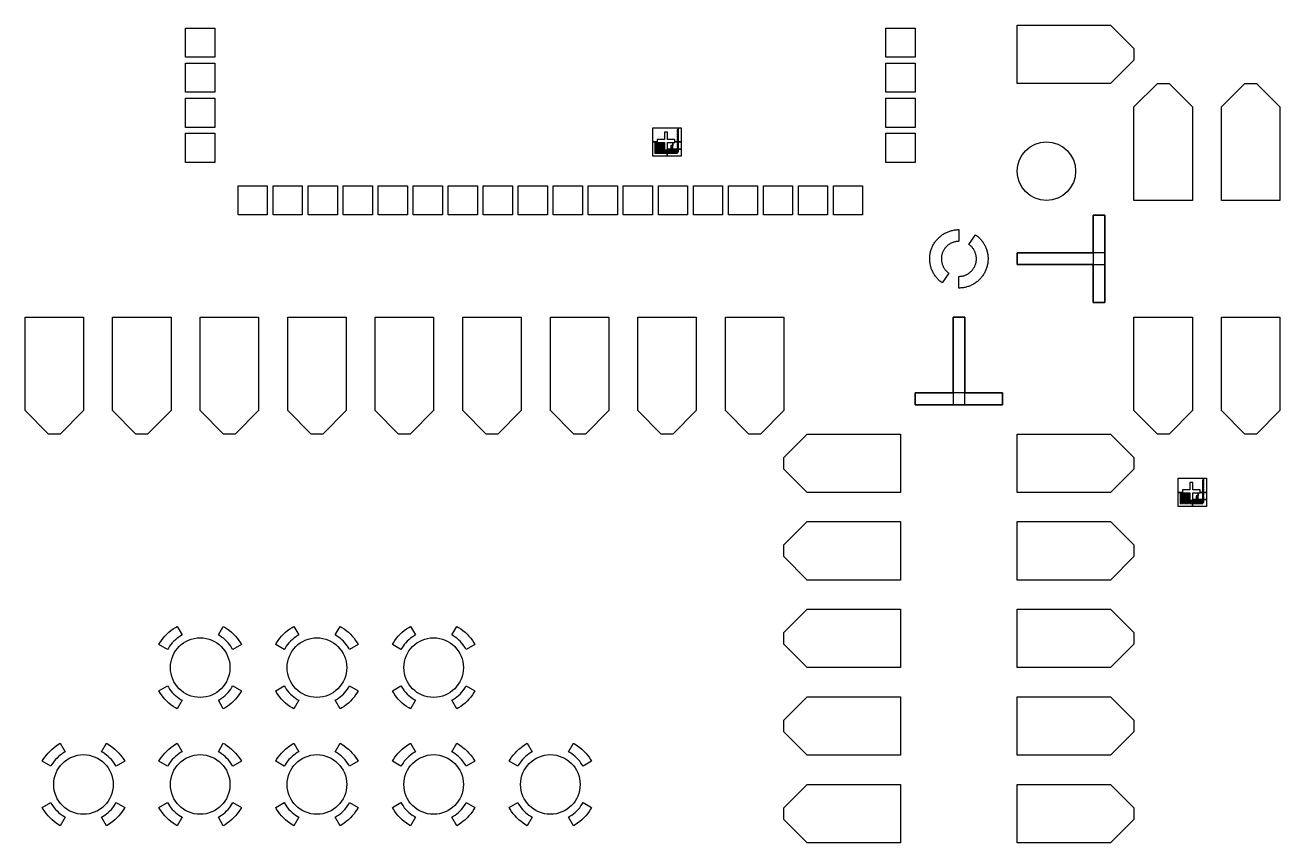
# Model space of a CAD drawing. Extents: x -17000 to 83000, y -61000 to 39000.
# Drawn here: x 6000 to 27500, y 1000 to 15000 of the extents above; entities that cross this region are included whole.
import ezdxf

# ---------------------------------------------------------------- set-up
doc = ezdxf.new("R2010")
doc.units = 0
doc.layers.add('Central Electrodes', color=2, linetype='CONTINUOUS')

# ---------------------------------------------------------------- blocks, each defined once
blk = doc.blocks.new('Half_moon_alignment1')
at = {"layer": 'Central Electrodes'}
for points in [[(-286.79, -409.58), (-299.5, -400.5), (-311.75, -391), (-324, -381), (-335.75, -370.75), (-347, -360), (-358, -349), (-368.75, -337.5), (-379.25, -326), (-389.25, -314), (-398.75, -301.5), (-408, -289), (-417, -276), (-425.25, -263), (-433.25, -249.5), (-441, -236), (-448, -222), (-454.75, -208), (-461, -193.5), (-466.75, -179), (-472.25, -164.5), (-477.25, -149.5), (-481.5, -134.5), (-485.5, -119.5), (-489, -104.25), (-492, -89), (-494.5, -73.5), (-496.75, -58), (-498.25, -42.5), (-499.25, -27), (-500, -11.25), (-500, 4.25), (-499.75, 20), (-498.75, 35.5), (-497.5, 51), (-495.5, 66.5), (-493.25, 82), (-490.5, 97.5), (-487.25, 112.75), (-483.5, 127.75), (-479.25, 143), (-474.5, 157.75), (-469.25, 172.5), (-463.75, 187), (-457.75, 201.5), (-451, 215.75), (-444.25, 229.75), (-436.75, 243.5), (-429, 257), (-420.75, 270.25), (-412, 283.25), (-403, 296), (-393.5, 308.5), (-383.75, 320.5), (-373.5, 332.5), (-363, 344), (-352, 355), (-340.75, 366), (-329.25, 376.5), (-317.25, 386.5), (-305, 396.25), (-292.5, 405.5), (-279.75, 414.5), (-266.5, 423), (-253.25, 431.25), (-239.75, 438.75), (-225.75, 446), (-211.75, 453), (-197.5, 459.25), (-183, 465.25), (-168.5, 470.75), (-153.75, 475.75), (-138.75, 480.5), (-123.75, 484.5), (-108.5, 488), (-93.25, 491.25), (-77.75, 494), (-62.25, 496.25), (-46.75, 497.75), (-31.25, 499), (-15.5, 499.75), (0, 500), (0, 300), (-12, 299.75), (-24, 299), (-36, 297.75), (-48, 296.25), (-59.75, 294), (-71.5, 291.25), (-83.25, 288.25), (-94.75, 284.75), (-106.25, 280.75), (-117.25, 276.25), (-128.25, 271.25), (-139, 265.75), (-149.75, 260), (-160, 253.75), (-170, 247.25), (-179.75, 240.25), (-189.25, 232.75), (-198.5, 225), (-207.5, 216.75), (-216, 208.25), (-224.25, 199.5), (-232, 190.25), (-239.5, 180.75), (-246.5, 171), (-253.25, 161), (-259.5, 150.75), (-265.25, 140.25), (-270.75, 129.5), (-275.75, 118.5), (-280.25, 107.25), (-284.25, 96), (-288, 84.5), (-291, 72.75), (-293.75, 61), (-296, 49.25), (-297.75, 37.25), (-299, 25.25), (-299.75, 13.25), (-300, 1.25), (-299.75, -10.75), (-299.25, -22.75), (-298, -34.75), (-296.25, -46.75), (-294.25, -58.75), (-291.75, -70.5), (-288.5, -82), (-285, -93.5), (-281, -105), (-276.75, -116.25), (-271.75, -127.25), (-266.5, -138), (-260.75, -148.5), (-254.5, -159), (-248, -169), (-241, -178.75), (-233.5, -188.25), (-225.75, -197.5), (-217.75, -206.5), (-209.25, -215), (-200.5, -223.25), (-191.25, -231.25), (-181.75, -238.75), (-172.07, -245.75)], [(0, -500), (0, -300), (12, -299.75), (24, -299), (36, -297.75), (48, -296.25), (59.75, -294), (71.5, -291.25), (83.25, -288.25), (94.75, -284.75), (106.25, -280.75), (117.25, -276.25), (128.25, -271.25), (139, -265.75), (149.75, -260), (160, -253.75), (170, -247.25), (179.75, -240.25), (189.25, -232.75), (198.5, -225), (207.5, -216.75), (216, -208.25), (224.25, -199.5), (232, -190.25), (239.5, -180.75), (246.5, -171), (253.25, -161), (259.5, -150.75), (265.25, -140.25), (270.75, -129.5), (275.75, -118.5), (280.25, -107.25), (284.25, -96), (288, -84.5), (291, -72.75), (293.75, -61), (296, -49.25), (297.75, -37.25), (299, -25.25), (299.75, -13.25), (300, -1.25), (299.75, 10.75), (299.25, 22.75), (298, 34.75), (296.25, 46.75), (294.25, 58.75), (291.75, 70.5), (288.5, 82), (285, 93.5), (281, 105), (276.75, 116.25), (271.75, 127.25), (266.5, 138), (260.75, 148.5), (254.5, 159), (248, 169), (241, 178.75), (233.5, 188.25), (225.75, 197.5), (217.75, 206.5), (209.25, 215), (200.5, 223.25), (191.25, 231.25), (181.75, 238.75), (172.07, 245.75), (286.79, 409.58), (299.5, 400.5), (311.75, 391), (324, 381), (335.75, 370.75), (347, 360), (358, 349), (368.75, 337.5), (379.25, 326), (389.25, 314), (398.75, 301.5), (408, 289), (417, 276), (425.25, 263), (433.25, 249.5), (441, 236), (448, 222), (454.75, 208), (461, 193.5), (466.75, 179), (472.25, 164.5), (477.25, 149.5), (481.5, 134.5), (485.5, 119.5), (489, 104.25), (492, 89), (494.5, 73.5), (496.75, 58), (498.25, 42.5), (499.25, 27), (500, 11.25), (500, -4.25), (499.75, -20), (498.75, -35.5), (497.5, -51), (495.5, -66.5), (493.25, -82), (490.5, -97.5), (487.25, -112.75), (483.5, -127.75), (479.25, -143), (474.5, -157.75), (469.25, -172.5), (463.75, -187), (457.75, -201.5), (451, -215.75), (444.25, -229.75), (436.75, -243.5), (429, -257), (420.75, -270.25), (412, -283.25), (403, -296), (393.5, -308.5), (383.75, -320.5), (373.5, -332.5), (363, -344), (352, -355), (340.75, -366), (329.25, -376.5), (317.25, -386.5), (305, -396.25), (292.5, -405.5), (279.75, -414.5), (266.5, -423), (253.25, -431.25), (239.75, -438.75), (225.75, -446), (211.75, -453), (197.5, -459.25), (183, -465.25), (168.5, -470.75), (153.75, -475.75), (138.75, -480.5), (123.75, -484.5), (108.5, -488), (93.25, -491.25), (77.75, -494), (62.25, -496.25), (46.75, -497.75), (31.25, -499), (15.5, -499.75)]]:
    blk.add_lwpolyline(points, close=True, dxfattribs=at)
blk = doc.blocks.new('BIG_photolith_alignment1')
at = {"layer": 'Central Electrodes'}
for points in [[(-225, -17.5), (-225, 225), (210, 225), (210, 190), (190, 190), (190, 185), (210, 185), (210, 180.5), (190, 180.5), (190, 175.5), (210, 175.5), (210, 171), (190, 171), (190, 166), (210, 166), (210, 161.5), (190, 161.5), (190, 156.5), (210, 156.5), (210, 152), (190, 152), (190, 147), (210, 147), (210, 142.5), (190, 142.5), (190, 137.5), (210, 137.5), (210, 133), (190, 133), (190, 128), (210, 128), (210, 123.5), (190, 123.5), (190, 118.5), (210, 118.5), (210, 114), (190, 114), (190, 109), (210, 109), (210, 104.5), (190, 104.5), (190, 99.5), (210, 99.5), (210, 95), (190, 95), (190, 90), (210, 90), (210, 85.5), (190, 85.5), (190, 80.5), (210, 80.5), (210, 76), (190, 76), (190, 71), (210, 71), (210, 66.5), (190, 66.5), (190, 61.5), (210, 61.5), (210, 57), (190, 57), (190, 52), (210, 52), (210, 47.5), (190, 47.5), (190, 42.5), (210, 42.5), (210, 38), (190, 38), (190, 33), (210, 33), (210, 28.5), (190, 28.5), (190, 23.5), (210, 23.5), (210, 19), (190, 19), (190, 14), (210, 14), (210, 9.5), (190, 9.5), (190, 4.5), (210, 4.5), (210, 0), (185, 0), (185, -5), (210, -5), (210, -9.5), (190, -9.5), (190, -14.5), (210, -14.5), (210, 225), (260, 225), (260, -17.5), (150, -17.5), (150, 25), (25, 25), (25, 150), (-25, 150), (-25, 25), (-150, 25), (-150, -17.5)], [(-225, -260), (-225, -17.5), (-185, -17.5), (-185, -190), (-190, -190), (-190, -210), (-185, -210), (-185, -17.5), (-175.5, -17.5), (-175.5, -190), (-180.5, -190), (-180.5, -210), (-175.5, -210), (-175.5, -17.5), (-166, -17.5), (-166, -190), (-171, -190), (-171, -210), (-166, -210), (-166, -17.5), (-156.5, -17.5), (-156.5, -190), (-161.5, -190), (-161.5, -210), (-156.5, -210), (-156.5, -17.5), (-150, -17.5), (-150, -25), (-147, -25), (-147, -190), (-152, -190), (-152, -210), (-147, -210), (-147, -25), (-137.5, -25), (-137.5, -190), (-142.5, -190), (-142.5, -210), (-137.5, -210), (-137.5, -25), (-128, -25), (-128, -190), (-133, -190), (-133, -210), (-128, -210), (-128, -25), (-118.5, -25), (-118.5, -190), (-123.5, -190), (-123.5, -210), (-118.5, -210), (-118.5, -25), (-109, -25), (-109, -190), (-114, -190), (-114, -210), (-109, -210), (-109, -25), (-99.5, -25), (-99.5, -190), (-104.5, -190), (-104.5, -210), (-99.5, -210), (-99.5, -25), (-90, -25), (-90, -190), (-95, -190), (-95, -210), (-90, -210), (-90, -25), (-80.5, -25), (-80.5, -190), (-85.5, -190), (-85.5, -210), (-80.5, -210), (-80.5, -25), (-71, -25), (-71, -190), (-76, -190), (-76, -210), (-71, -210), (-71, -25), (-61.5, -25), (-61.5, -190), (-66.5, -190), (-66.5, -210), (-61.5, -210), (-61.5, -25), (-52, -25), (-52, -190), (-57, -190), (-57, -210), (-52, -210), (-52, -25), (-42.5, -25), (-42.5, -190), (-47.5, -190), (-47.5, -210), (-42.5, -210), (-42.5, -25), (-33, -25), (-33, -190), (-38, -190), (-38, -210), (-33, -210), (-33, -25), (-25, -25), (-25, -150), (-23.5, -150), (-23.5, -190), (-28.5, -190), (-28.5, -210), (-23.5, -210), (-23.5, -150), (-14, -150), (-14, -190), (-19, -190), (-19, -210), (-14, -210), (-14, -150), (-4.5, -150), (-4.5, -190), (-9.5, -190), (-9.5, -210), (-4.5, -210), (-4.5, -150), (5, -150), (5, -185), (0, -185), (0, -210), (5, -210), (5, -150), (14.5, -150), (14.5, -190), (9.5, -190), (9.5, -210), (14.5, -210), (14.5, -150), (17.5, -150), (17.5, -260)], [(17.5, -260), (17.5, -150), (24, -150), (24, -190), (19, -190), (19, -210), (24, -210), (24, -150), (25, -150), (25, -138.75), (33.5, -138.75), (33.5, -190), (28.5, -190), (28.5, -210), (33.5, -210), (33.5, -138.75), (43, -138.75), (43, -190), (38, -190), (38, -210), (43, -210), (43, -138.75), (52.5, -138.75), (52.5, -190), (47.5, -190), (47.5, -210), (52.5, -210), (52.5, -138.75), (62, -138.75), (62, -190), (57, -190), (57, -210), (62, -210), (62, -138.75), (71.5, -138.75), (71.5, -190), (66.5, -190), (66.5, -210), (71.5, -210), (71.5, -138.75), (81, -138.75), (81, -190), (76, -190), (76, -210), (81, -210), (81, -138.75), (90.5, -138.75), (90.5, -190), (85.5, -190), (85.5, -210), (90.5, -210), (90.5, -138.75), (100, -138.75), (100, -190), (95, -190), (95, -210), (100, -210), (100, -138.75), (109.5, -138.75), (109.5, -190), (104.5, -190), (104.5, -210), (109.5, -210), (109.5, -138.75), (119, -138.75), (119, -190), (114, -190), (114, -210), (119, -210), (119, -138.75), (128.5, -138.75), (128.5, -190), (123.5, -190), (123.5, -210), (128.5, -210), (128.5, -138.75), (138, -138.75), (138, -190), (133, -190), (133, -210), (138, -210), (138, -138.75), (147.5, -138.75), (147.5, -190), (142.5, -190), (142.5, -210), (147.5, -210), (147.5, -138.75), (157, -138.75), (157, -190), (152, -190), (152, -210), (157, -210), (157, -138.75), (166.5, -138.75), (166.5, -190), (161.5, -190), (161.5, -210), (166.5, -210), (166.5, -138.75), (176, -138.75), (176, -190), (171, -190), (171, -210), (176, -210), (176, -138.75), (185.5, -138.75), (185.5, -190), (180.5, -190), (180.5, -210), (185.5, -210), (185.5, -138.75), (210, -138.75), (210, -142.5), (190, -142.5), (190, -147.5), (210, -147.5), (210, -152), (190, -152), (190, -157), (210, -157), (210, -161.5), (190, -161.5), (190, -166.5), (210, -166.5), (210, -171), (190, -171), (190, -176), (210, -176), (210, -180.5), (190, -180.5), (190, -185.5), (210, -185.5), (210, -190), (190, -190), (190, -210), (195, -210), (195, -195), (210, -195), (210, -138.75), (260, -138.75), (260, -260)], [(25, -138.75), (25, -25), (117.5, -25), (117.5, -77.5), (82.5, -77.5), (82.5, -122.5), (117.5, -122.5), (117.5, -25), (150, -25), (150, -17.5), (210, -17.5), (210, -19), (190, -19), (190, -24), (210, -24), (210, -28.5), (190, -28.5), (190, -33.5), (210, -33.5), (210, -38), (190, -38), (190, -43), (210, -43), (210, -47.5), (190, -47.5), (190, -52.5), (210, -52.5), (210, -57), (190, -57), (190, -62), (210, -62), (210, -66.5), (190, -66.5), (190, -71.5), (210, -71.5), (210, -76), (190, -76), (190, -81), (210, -81), (210, -85.5), (190, -85.5), (190, -90.5), (210, -90.5), (210, -95), (190, -95), (190, -100), (210, -100), (210, -104.5), (190, -104.5), (190, -109.5), (210, -109.5), (210, -114), (190, -114), (190, -119), (210, -119), (210, -123.5), (190, -123.5), (190, -128.5), (210, -128.5), (210, -133), (190, -133), (190, -138), (210, -138), (210, -17.5), (260, -17.5), (260, -138.75)], [(92.5, -117.5), (87.5, -112.5), (87.5, -87.5), (92.5, -82.5), (107.5, -82.5), (112.5, -87.5), (112.5, -112.5), (107.5, -117.5), (92.5, -117.5), (92.5, -110), (95, -112.5), (105, -112.5), (107.5, -110), (107.5, -90), (105, -87.5), (95, -87.5), (92.5, -90)]]:
    blk.add_lwpolyline(points, close=True, dxfattribs=at)

msp = doc.modelspace()

# ---------------------------------------------------------------- linework, layer by layer
at = {"layer": 'Central Electrodes'}
for points in [[(8750, 14450), (8750, 14950), (9250, 14950), (9250, 14450)], [(20750, 14450), (20750, 14950), (21250, 14950), (21250, 14450)], [(23000, 14000), (23000, 15000), (24600, 15000), (25000, 14600), (25000, 14400), (24600, 14000)], [(8750, 13850), (8750, 14350), (9250, 14350), (9250, 13850)], [(20750, 13850), (20750, 14350), (21250, 14350), (21250, 13850)], [(25000, 12000), (25000, 13600), (25400, 14000), (25600, 14000), (26000, 13600), (26000, 12000)], [(26500, 12000), (26500, 13600), (26900, 14000), (27100, 14000), (27500, 13600), (27500, 12000)], [(8750, 13250), (8750, 13750), (9250, 13750), (9250, 13250)], [(20750, 13250), (20750, 13750), (21250, 13750), (21250, 13250)], [(8750, 12650), (8750, 13150), (9250, 13150), (9250, 12650)], [(20750, 12650), (20750, 13150), (21250, 13150), (21250, 12650)], [(9650, 11750), (9650, 12250), (10150, 12250), (10150, 11750)], [(10250, 11750), (10250, 12250), (10750, 12250), (10750, 11750)], [(10850, 11750), (10850, 12250), (11350, 12250), (11350, 11750)], [(11450, 11750), (11450, 12250), (11950, 12250), (11950, 11750)], [(12050, 11750), (12050, 12250), (12550, 12250), (12550, 11750)], [(12650, 11750), (12650, 12250), (13150, 12250), (13150, 11750)], [(13250, 11750), (13250, 12250), (13750, 12250), (13750, 11750)], [(13850, 11750), (13850, 12250), (14350, 12250), (14350, 11750)], [(14450, 11750), (14450, 12250), (14950, 12250), (14950, 11750)], [(15050, 11750), (15050, 12250), (15550, 12250), (15550, 11750)], [(15650, 11750), (15650, 12250), (16150, 12250), (16150, 11750)], [(16250, 11750), (16250, 12250), (16750, 12250), (16750, 11750)], [(16850, 11750), (16850, 12250), (17350, 12250), (17350, 11750)], [(17450, 11750), (17450, 12250), (17950, 12250), (17950, 11750)], [(18050, 11750), (18050, 12250), (18550, 12250), (18550, 11750)], [(18650, 11750), (18650, 12250), (19150, 12250), (19150, 11750)], [(19250, 11750), (19250, 12250), (19750, 12250), (19750, 11750)], [(19850, 11750), (19850, 12250), (20350, 12250), (20350, 11750)], [(24300.136, 10249.027), (24300.136, 10899.027), (23000.136, 10899.027), (23000.136, 11099.027), (24300.136, 11099.027), (24300.136, 11749.027), (24500.136, 11749.027), (24500.136, 10249.027)], [(6400, 8000), (6000, 8400), (6000, 10000), (7000, 10000), (7000, 8400), (6600, 8000)], [(7900, 8000), (7500, 8400), (7500, 10000), (8500, 10000), (8500, 8400), (8100, 8000)], [(9400, 8000), (9000, 8400), (9000, 10000), (10000, 10000), (10000, 8400), (9600, 8000)], [(10900, 8000), (10500, 8400), (10500, 10000), (11500, 10000), (11500, 8400), (11100, 8000)], [(12400, 8000), (12000, 8400), (12000, 10000), (13000, 10000), (13000, 8400), (12600, 8000)], [(13900, 8000), (13500, 8400), (13500, 10000), (14500, 10000), (14500, 8400), (14100, 8000)], [(15400, 8000), (15000, 8400), (15000, 10000), (16000, 10000), (16000, 8400), (15600, 8000)], [(16900, 8000), (16500, 8400), (16500, 10000), (17500, 10000), (17500, 8400), (17100, 8000)], [(18400, 8000), (18000, 8400), (18000, 10000), (19000, 10000), (19000, 8400), (18600, 8000)], [(21249.137, 8501.916), (21249.137, 8701.916), (21899.137, 8701.916), (21899.137, 10001.916), (22099.137, 10001.916), (22099.137, 8701.916), (22749.137, 8701.916), (22749.137, 8501.916)], [(25400, 8000), (25000, 8400), (25000, 10000), (26000, 10000), (26000, 8400), (25600, 8000)], [(26900, 8000), (26500, 8400), (26500, 10000), (27500, 10000), (27500, 8400), (27100, 8000)], [(19400, 7000), (19000, 7400), (19000, 7600), (19400, 8000), (21000, 8000), (21000, 7000)], [(23000, 7000), (23000, 8000), (24600, 8000), (25000, 7600), (25000, 7400), (24600, 7000)], [(19400, 5500), (19000, 5900), (19000, 6100), (19400, 6500), (21000, 6500), (21000, 5500)], [(23000, 5500), (23000, 6500), (24600, 6500), (25000, 6100), (25000, 5900), (24600, 5500)], [(19400, 4000), (19000, 4400), (19000, 4600), (19400, 5000), (21000, 5000), (21000, 4000)], [(23000, 4000), (23000, 5000), (24600, 5000), (25000, 4600), (25000, 4400), (24600, 4000)], [(8440.743, 4311.34), (8293.52, 4396.34), (8310.303, 4425.411), (8336.206, 4464.794), (8364.354, 4502.602), (8394.654, 4538.713), (8427.001, 4572.999), (8461.287, 4605.346), (8497.398, 4635.646), (8535.206, 4663.793), (8574.589, 4689.697), (8603.66, 4706.48), (8688.66, 4559.257), (8663.873, 4544.945), (8632.757, 4524.479), (8602.879, 4502.237), (8574.351, 4478.299), (8547.26, 4452.74), (8521.701, 4425.649), (8497.763, 4397.121), (8475.52, 4367.243), (8455.055, 4336.127)], [(9559.257, 4311.34), (9544.945, 4336.127), (9524.479, 4367.243), (9502.237, 4397.121), (9478.299, 4425.649), (9452.74, 4452.74), (9425.649, 4478.299), (9397.121, 4502.237), (9367.243, 4524.479), (9336.127, 4544.945), (9311.34, 4559.257), (9396.34, 4706.48), (9425.411, 4689.697), (9464.794, 4663.793), (9502.602, 4635.646), (9538.713, 4605.346), (9572.999, 4572.999), (9605.346, 4538.713), (9635.646, 4502.602), (9663.793, 4464.794), (9689.697, 4425.411), (9706.48, 4396.34)], [(10440.743, 4311.34), (10293.52, 4396.34), (10310.303, 4425.411), (10336.206, 4464.794), (10364.354, 4502.602), (10394.654, 4538.713), (10427.001, 4572.999), (10461.287, 4605.346), (10497.398, 4635.646), (10535.206, 4663.793), (10574.589, 4689.697), (10603.66, 4706.48), (10688.66, 4559.257), (10663.873, 4544.945), (10632.757, 4524.479), (10602.879, 4502.237), (10574.351, 4478.299), (10547.26, 4452.74), (10521.701, 4425.649), (10497.763, 4397.121), (10475.52, 4367.243), (10455.055, 4336.127)], [(11559.257, 4311.34), (11544.945, 4336.127), (11524.479, 4367.243), (11502.237, 4397.121), (11478.299, 4425.649), (11452.74, 4452.74), (11425.649, 4478.299), (11397.121, 4502.237), (11367.243, 4524.479), (11336.127, 4544.945), (11311.34, 4559.257), (11396.34, 4706.48), (11425.411, 4689.697), (11464.794, 4663.793), (11502.602, 4635.646), (11538.713, 4605.346), (11572.999, 4572.999), (11605.346, 4538.713), (11635.646, 4502.602), (11663.793, 4464.794), (11689.697, 4425.411), (11706.48, 4396.34)], [(12440.743, 4311.34), (12293.52, 4396.34), (12310.303, 4425.411), (12336.207, 4464.794), (12364.354, 4502.602), (12394.654, 4538.713), (12427.001, 4572.999), (12461.287, 4605.346), (12497.398, 4635.646), (12535.206, 4663.793), (12574.589, 4689.697), (12603.66, 4706.48), (12688.66, 4559.257), (12663.873, 4544.945), (12632.757, 4524.479), (12602.879, 4502.237), (12574.351, 4478.299), (12547.26, 4452.74), (12521.701, 4425.649), (12497.763, 4397.121), (12475.521, 4367.243), (12455.055, 4336.127)], [(13559.257, 4311.34), (13544.945, 4336.127), (13524.479, 4367.243), (13502.237, 4397.121), (13478.299, 4425.649), (13452.74, 4452.74), (13425.649, 4478.299), (13397.121, 4502.237), (13367.243, 4524.479), (13336.127, 4544.945), (13311.34, 4559.257), (13396.34, 4706.48), (13425.411, 4689.697), (13464.794, 4663.793), (13502.602, 4635.646), (13538.713, 4605.346), (13572.999, 4572.999), (13605.346, 4538.713), (13635.646, 4502.602), (13663.793, 4464.794), (13689.697, 4425.411), (13706.48, 4396.34)], [(8603.66, 3293.52), (8574.589, 3310.303), (8535.206, 3336.207), (8497.398, 3364.354), (8461.287, 3394.654), (8427.001, 3427.001), (8394.654, 3461.287), (8364.354, 3497.398), (8336.206, 3535.206), (8310.303, 3574.589), (8293.52, 3603.66), (8440.743, 3688.66), (8455.055, 3663.873), (8475.52, 3632.757), (8497.763, 3602.879), (8521.701, 3574.351), (8547.26, 3547.26), (8574.351, 3521.701), (8602.879, 3497.763), (8632.757, 3475.521), (8663.873, 3455.055), (8688.66, 3440.743)], [(9396.339, 3293.52), (9311.34, 3440.743), (9336.127, 3455.055), (9367.243, 3475.521), (9397.121, 3497.763), (9425.649, 3521.701), (9452.74, 3547.26), (9478.299, 3574.351), (9502.237, 3602.879), (9524.479, 3632.757), (9544.945, 3663.873), (9559.257, 3688.66), (9706.48, 3603.66), (9689.697, 3574.589), (9663.793, 3535.206), (9635.646, 3497.398), (9605.346, 3461.287), (9572.999, 3427.001), (9538.713, 3394.654), (9502.602, 3364.354), (9464.794, 3336.207), (9425.411, 3310.303)], [(10603.66, 3293.52), (10574.589, 3310.303), (10535.206, 3336.207), (10497.398, 3364.354), (10461.287, 3394.654), (10427.001, 3427.001), (10394.654, 3461.287), (10364.354, 3497.398), (10336.206, 3535.206), (10310.303, 3574.589), (10293.52, 3603.66), (10440.743, 3688.66), (10455.055, 3663.873), (10475.52, 3632.757), (10497.763, 3602.879), (10521.701, 3574.351), (10547.26, 3547.26), (10574.351, 3521.701), (10602.879, 3497.763), (10632.757, 3475.521), (10663.873, 3455.055), (10688.66, 3440.743)], [(11396.34, 3293.52), (11311.34, 3440.743), (11336.127, 3455.055), (11367.243, 3475.521), (11397.121, 3497.763), (11425.649, 3521.701), (11452.74, 3547.26), (11478.299, 3574.351), (11502.237, 3602.879), (11524.479, 3632.757), (11544.945, 3663.873), (11559.257, 3688.66), (11706.48, 3603.66), (11689.697, 3574.589), (11663.793, 3535.206), (11635.646, 3497.398), (11605.346, 3461.287), (11572.999, 3427.001), (11538.713, 3394.654), (11502.602, 3364.354), (11464.794, 3336.207), (11425.411, 3310.303)], [(12603.66, 3293.52), (12574.589, 3310.303), (12535.206, 3336.207), (12497.398, 3364.354), (12461.287, 3394.654), (12427.001, 3427.001), (12394.654, 3461.287), (12364.354, 3497.398), (12336.207, 3535.206), (12310.303, 3574.589), (12293.52, 3603.66), (12440.743, 3688.66), (12455.055, 3663.873), (12475.521, 3632.757), (12497.763, 3602.879), (12521.701, 3574.351), (12547.26, 3547.26), (12574.351, 3521.701), (12602.879, 3497.763), (12632.757, 3475.521), (12663.873, 3455.055), (12688.66, 3440.743)], [(13396.34, 3293.52), (13311.34, 3440.743), (13336.127, 3455.055), (13367.243, 3475.521), (13397.121, 3497.763), (13425.649, 3521.701), (13452.74, 3547.26), (13478.299, 3574.351), (13502.237, 3602.879), (13524.479, 3632.757), (13544.945, 3663.873), (13559.257, 3688.66), (13706.48, 3603.66), (13689.697, 3574.589), (13663.793, 3535.206), (13635.646, 3497.398), (13605.346, 3461.287), (13572.999, 3427.001), (13538.713, 3394.654), (13502.602, 3364.354), (13464.794, 3336.207), (13425.411, 3310.303)], [(19400, 2500), (19000, 2900), (19000, 3100), (19400, 3500), (21000, 3500), (21000, 2500)], [(23000, 2500), (23000, 3500), (24600, 3500), (25000, 3100), (25000, 2900), (24600, 2500)], [(6440.743, 2311.34), (6293.52, 2396.34), (6310.303, 2425.411), (6336.206, 2464.794), (6364.354, 2502.602), (6394.654, 2538.713), (6427.001, 2572.999), (6461.287, 2605.346), (6497.398, 2635.646), (6535.206, 2663.793), (6574.589, 2689.697), (6603.66, 2706.48), (6688.66, 2559.257), (6663.873, 2544.945), (6632.757, 2524.479), (6602.879, 2502.237), (6574.351, 2478.299), (6547.26, 2452.74), (6521.701, 2425.649), (6497.763, 2397.121), (6475.52, 2367.243), (6455.055, 2336.127)], [(7559.257, 2311.34), (7544.945, 2336.127), (7524.479, 2367.243), (7502.237, 2397.121), (7478.299, 2425.649), (7452.74, 2452.74), (7425.649, 2478.299), (7397.121, 2502.237), (7367.243, 2524.479), (7336.127, 2544.945), (7311.34, 2559.257), (7396.34, 2706.48), (7425.411, 2689.697), (7464.794, 2663.793), (7502.602, 2635.646), (7538.713, 2605.346), (7572.999, 2572.999), (7605.346, 2538.713), (7635.646, 2502.602), (7663.793, 2464.794), (7689.697, 2425.411), (7706.48, 2396.34)], [(8440.743, 2311.34), (8293.52, 2396.34), (8310.303, 2425.411), (8336.206, 2464.794), (8364.354, 2502.602), (8394.654, 2538.713), (8427.001, 2572.999), (8461.287, 2605.346), (8497.398, 2635.646), (8535.206, 2663.793), (8574.589, 2689.697), (8603.66, 2706.48), (8688.66, 2559.257), (8663.873, 2544.945), (8632.757, 2524.479), (8602.879, 2502.237), (8574.351, 2478.299), (8547.26, 2452.74), (8521.701, 2425.649), (8497.763, 2397.121), (8475.52, 2367.243), (8455.055, 2336.127)], [(9559.257, 2311.34), (9544.945, 2336.127), (9524.479, 2367.243), (9502.237, 2397.121), (9478.299, 2425.649), (9452.74, 2452.74), (9425.649, 2478.299), (9397.121, 2502.237), (9367.243, 2524.479), (9336.127, 2544.945), (9311.34, 2559.257), (9396.34, 2706.48), (9425.411, 2689.697), (9464.794, 2663.793), (9502.602, 2635.646), (9538.713, 2605.346), (9572.999, 2572.999), (9605.346, 2538.713), (9635.646, 2502.602), (9663.793, 2464.794), (9689.697, 2425.411), (9706.48, 2396.34)], [(10440.743, 2311.34), (10293.52, 2396.34), (10310.303, 2425.411), (10336.206, 2464.794), (10364.354, 2502.602), (10394.654, 2538.713), (10427.001, 2572.999), (10461.287, 2605.346), (10497.398, 2635.646), (10535.206, 2663.793), (10574.589, 2689.697), (10603.66, 2706.48), (10688.66, 2559.257), (10663.873, 2544.945), (10632.757, 2524.479), (10602.879, 2502.237), (10574.351, 2478.299), (10547.26, 2452.74), (10521.701, 2425.649), (10497.763, 2397.121), (10475.52, 2367.243), (10455.055, 2336.127)], [(11559.257, 2311.34), (11544.945, 2336.127), (11524.479, 2367.243), (11502.237, 2397.121), (11478.299, 2425.649), (11452.74, 2452.74), (11425.649, 2478.299), (11397.121, 2502.237), (11367.243, 2524.479), (11336.127, 2544.945), (11311.34, 2559.257), (11396.34, 2706.48), (11425.411, 2689.697), (11464.794, 2663.793), (11502.602, 2635.646), (11538.713, 2605.346), (11572.999, 2572.999), (11605.346, 2538.713), (11635.646, 2502.602), (11663.793, 2464.794), (11689.697, 2425.411), (11706.48, 2396.34)], [(12440.743, 2311.34), (12293.52, 2396.34), (12310.303, 2425.411), (12336.207, 2464.794), (12364.354, 2502.602), (12394.654, 2538.713), (12427.001, 2572.999), (12461.287, 2605.346), (12497.398, 2635.646), (12535.206, 2663.793), (12574.589, 2689.697), (12603.66, 2706.48), (12688.66, 2559.257), (12663.873, 2544.945), (12632.757, 2524.479), (12602.879, 2502.237), (12574.351, 2478.299), (12547.26, 2452.74), (12521.701, 2425.649), (12497.763, 2397.121), (12475.521, 2367.243), (12455.055, 2336.127)], [(13559.257, 2311.34), (13544.945, 2336.127), (13524.479, 2367.243), (13502.237, 2397.121), (13478.299, 2425.649), (13452.74, 2452.74), (13425.649, 2478.299), (13397.121, 2502.237), (13367.243, 2524.479), (13336.127, 2544.945), (13311.34, 2559.257), (13396.34, 2706.48), (13425.411, 2689.697), (13464.794, 2663.793), (13502.602, 2635.646), (13538.713, 2605.346), (13572.999, 2572.999), (13605.346, 2538.713), (13635.646, 2502.602), (13663.793, 2464.794), (13689.697, 2425.411), (13706.48, 2396.34)], [(14440.743, 2311.34), (14293.52, 2396.34), (14310.303, 2425.411), (14336.207, 2464.794), (14364.354, 2502.602), (14394.654, 2538.713), (14427.001, 2572.999), (14461.287, 2605.346), (14497.398, 2635.646), (14535.206, 2663.793), (14574.589, 2689.697), (14603.66, 2706.48), (14688.66, 2559.257), (14663.873, 2544.945), (14632.757, 2524.479), (14602.879, 2502.237), (14574.351, 2478.299), (14547.26, 2452.74), (14521.701, 2425.649), (14497.763, 2397.121), (14475.521, 2367.243), (14455.055, 2336.127)], [(15559.257, 2311.34), (15544.945, 2336.127), (15524.479, 2367.243), (15502.237, 2397.121), (15478.299, 2425.649), (15452.74, 2452.74), (15425.649, 2478.299), (15397.121, 2502.237), (15367.243, 2524.479), (15336.127, 2544.945), (15311.34, 2559.257), (15396.34, 2706.48), (15425.411, 2689.697), (15464.794, 2663.793), (15502.602, 2635.646), (15538.713, 2605.346), (15572.999, 2572.999), (15605.346, 2538.713), (15635.646, 2502.602), (15663.793, 2464.794), (15689.697, 2425.411), (15706.48, 2396.34)], [(19400, 1000), (19000, 1400), (19000, 1600), (19400, 2000), (21000, 2000), (21000, 1000)], [(23000, 1000), (23000, 2000), (24600, 2000), (25000, 1600), (25000, 1400), (24600, 1000)], [(6603.66, 1293.52), (6574.589, 1310.303), (6535.206, 1336.207), (6497.398, 1364.354), (6461.287, 1394.654), (6427.001, 1427.001), (6394.654, 1461.287), (6364.354, 1497.398), (6336.206, 1535.206), (6310.303, 1574.589), (6293.52, 1603.66), (6440.743, 1688.66), (6455.055, 1663.873), (6475.52, 1632.757), (6497.763, 1602.879), (6521.701, 1574.351), (6547.26, 1547.26), (6574.351, 1521.701), (6602.879, 1497.763), (6632.757, 1475.521), (6663.873, 1455.055), (6688.66, 1440.743)], [(7396.339, 1293.52), (7311.34, 1440.743), (7336.127, 1455.055), (7367.243, 1475.521), (7397.121, 1497.763), (7425.649, 1521.701), (7452.74, 1547.26), (7478.299, 1574.351), (7502.237, 1602.879), (7524.479, 1632.757), (7544.945, 1663.873), (7559.257, 1688.66), (7706.48, 1603.66), (7689.697, 1574.589), (7663.793, 1535.206), (7635.646, 1497.398), (7605.346, 1461.287), (7572.999, 1427.001), (7538.713, 1394.654), (7502.602, 1364.354), (7464.794, 1336.207), (7425.411, 1310.303)], [(8603.66, 1293.52), (8574.589, 1310.303), (8535.206, 1336.207), (8497.398, 1364.354), (8461.287, 1394.654), (8427.001, 1427.001), (8394.654, 1461.287), (8364.354, 1497.398), (8336.206, 1535.206), (8310.303, 1574.589), (8293.52, 1603.66), (8440.743, 1688.66), (8455.055, 1663.873), (8475.52, 1632.757), (8497.763, 1602.879), (8521.701, 1574.351), (8547.26, 1547.26), (8574.351, 1521.701), (8602.879, 1497.763), (8632.757, 1475.521), (8663.873, 1455.055), (8688.66, 1440.743)], [(9396.339, 1293.52), (9311.34, 1440.743), (9336.127, 1455.055), (9367.243, 1475.521), (9397.121, 1497.763), (9425.649, 1521.701), (9452.74, 1547.26), (9478.299, 1574.351), (9502.237, 1602.879), (9524.479, 1632.757), (9544.945, 1663.873), (9559.257, 1688.66), (9706.48, 1603.66), (9689.697, 1574.589), (9663.793, 1535.206), (9635.646, 1497.398), (9605.346, 1461.287), (9572.999, 1427.001), (9538.713, 1394.654), (9502.602, 1364.354), (9464.794, 1336.207), (9425.411, 1310.303)], [(10603.66, 1293.52), (10574.589, 1310.303), (10535.206, 1336.207), (10497.398, 1364.354), (10461.287, 1394.654), (10427.001, 1427.001), (10394.654, 1461.287), (10364.354, 1497.398), (10336.206, 1535.206), (10310.303, 1574.589), (10293.52, 1603.66), (10440.743, 1688.66), (10455.055, 1663.873), (10475.52, 1632.757), (10497.763, 1602.879), (10521.701, 1574.351), (10547.26, 1547.26), (10574.351, 1521.701), (10602.879, 1497.763), (10632.757, 1475.521), (10663.873, 1455.055), (10688.66, 1440.743)], [(11396.34, 1293.52), (11311.34, 1440.743), (11336.127, 1455.055), (11367.243, 1475.521), (11397.121, 1497.763), (11425.649, 1521.701), (11452.74, 1547.26), (11478.299, 1574.351), (11502.237, 1602.879), (11524.479, 1632.757), (11544.945, 1663.873), (11559.257, 1688.66), (11706.48, 1603.66), (11689.697, 1574.589), (11663.793, 1535.206), (11635.646, 1497.398), (11605.346, 1461.287), (11572.999, 1427.001), (11538.713, 1394.654), (11502.602, 1364.354), (11464.794, 1336.207), (11425.411, 1310.303)], [(12603.66, 1293.52), (12574.589, 1310.303), (12535.206, 1336.207), (12497.398, 1364.354), (12461.287, 1394.654), (12427.001, 1427.001), (12394.654, 1461.287), (12364.354, 1497.398), (12336.207, 1535.206), (12310.303, 1574.589), (12293.52, 1603.66), (12440.743, 1688.66), (12455.055, 1663.873), (12475.521, 1632.757), (12497.763, 1602.879), (12521.701, 1574.351), (12547.26, 1547.26), (12574.351, 1521.701), (12602.879, 1497.763), (12632.757, 1475.521), (12663.873, 1455.055), (12688.66, 1440.743)], [(13396.34, 1293.52), (13311.34, 1440.743), (13336.127, 1455.055), (13367.243, 1475.521), (13397.121, 1497.763), (13425.649, 1521.701), (13452.74, 1547.26), (13478.299, 1574.351), (13502.237, 1602.879), (13524.479, 1632.757), (13544.945, 1663.873), (13559.257, 1688.66), (13706.48, 1603.66), (13689.697, 1574.589), (13663.793, 1535.206), (13635.646, 1497.398), (13605.346, 1461.287), (13572.999, 1427.001), (13538.713, 1394.654), (13502.602, 1364.354), (13464.794, 1336.207), (13425.411, 1310.303)], [(14603.66, 1293.52), (14574.589, 1310.303), (14535.206, 1336.207), (14497.398, 1364.354), (14461.287, 1394.654), (14427.001, 1427.001), (14394.654, 1461.287), (14364.354, 1497.398), (14336.207, 1535.206), (14310.303, 1574.589), (14293.52, 1603.66), (14440.743, 1688.66), (14455.055, 1663.873), (14475.521, 1632.757), (14497.763, 1602.879), (14521.701, 1574.351), (14547.26, 1547.26), (14574.351, 1521.701), (14602.879, 1497.763), (14632.757, 1475.521), (14663.873, 1455.055), (14688.66, 1440.743)], [(15396.34, 1293.52), (15311.34, 1440.743), (15336.127, 1455.055), (15367.243, 1475.521), (15397.121, 1497.763), (15425.649, 1521.701), (15452.74, 1547.26), (15478.299, 1574.351), (15502.237, 1602.879), (15524.479, 1632.757), (15544.945, 1663.873), (15559.257, 1688.66), (15706.48, 1603.66), (15689.697, 1574.589), (15663.793, 1535.206), (15635.646, 1497.398), (15605.346, 1461.287), (15572.999, 1427.001), (15538.713, 1394.654), (15502.602, 1364.354), (15464.794, 1336.207), (15425.411, 1310.303)]]:
    msp.add_lwpolyline(points, close=True, dxfattribs=at)
for points in [[(24300.136, 11749.027), (24300.136, 10249.027)], [(24500.136, 11749.027), (24300.136, 11749.027)], [(24500.136, 10249.027), (24500.136, 11749.027)], [(24500.136, 11099.027), (23000.136, 11099.027)], [(23000.136, 11099.027), (23000.136, 10899.027)], [(24500.136, 10899.027), (24500.136, 11099.027)], [(23000.136, 10899.027), (24500.136, 10899.027)], [(24300.136, 10249.027), (24500.136, 10249.027)], [(22099.137, 10001.916), (21899.137, 10001.916)], [(21899.137, 10001.916), (21899.137, 8501.916)], [(22099.137, 8501.916), (22099.137, 10001.916)], [(21249.137, 8701.916), (21249.137, 8501.916)], [(22749.137, 8701.916), (21249.137, 8701.916)], [(22749.137, 8501.916), (22749.137, 8701.916)], [(21249.137, 8501.916), (22749.137, 8501.916)], [(21899.137, 8501.916), (22099.137, 8501.916)]]:
    msp.add_lwpolyline(points, dxfattribs=at)
for centre, radius in [((23500, 12500), 500), ((9000, 4000), 510.252), ((11000, 4000), 510.252), ((13000, 4000), 510.252), ((7000, 2000), 510.252), ((9000, 2000), 510.252), ((11000, 2000), 510.252), ((13000, 2000), 510.252), ((15000, 2000), 510.252)]:
    msp.add_circle(centre, radius, dxfattribs=at)

# ---------------------------------------------------------------- block references
for name, p in [('BIG_photolith_alignment1', (16982.5, 13017.5)), ('Half_moon_alignment1', (21999.594, 10998.534)), ('BIG_photolith_alignment1', (25982.5, 7017.5))]:
    msp.add_blockref(name, p)

doc.saveas('drawing.dxf')
